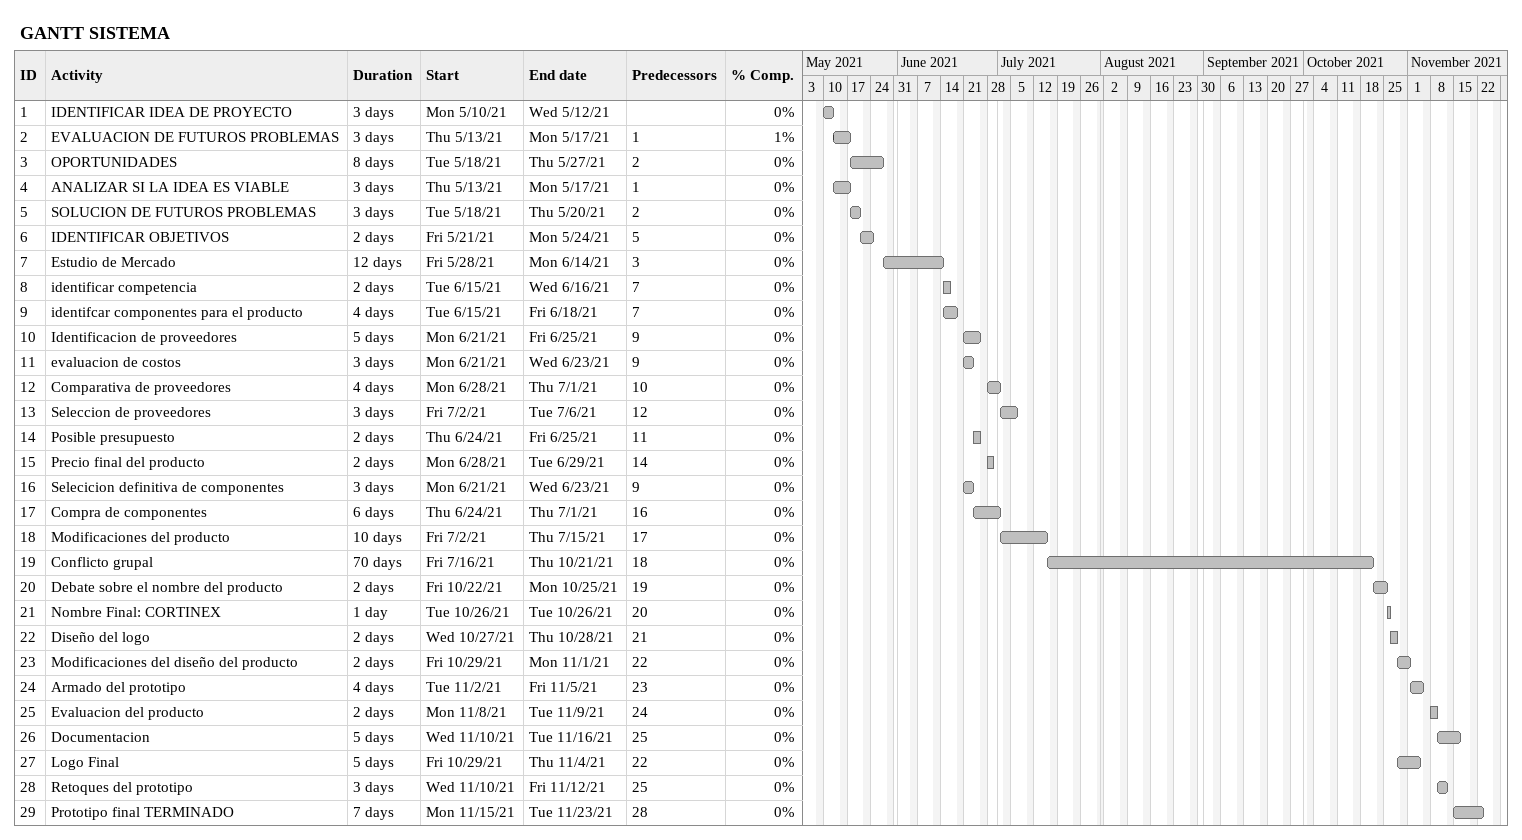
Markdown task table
GANTT SISTEMA

| ID | Task | Duration | Start | Finish | Predecessors | % complete |
|---|---|---|---|---|---|---|
| 1 | IDENTIFICAR IDEA DE PROYECTO | 3d | 2021-05-10 | 2021-05-12 |  | 0 |
| 2 | EVALUACION DE FUTUROS PROBLEMAS | 3d | 2021-05-13 | 2021-05-17 | 1 | 1 |
| 3 | OPORTUNIDADES | 8d | 2021-05-18 | 2021-05-27 | 2 | 0 |
| 4 | ANALIZAR SI LA IDEA ES VIABLE | 3d | 2021-05-13 | 2021-05-17 | 1 | 0 |
| 5 | SOLUCION DE FUTUROS PROBLEMAS | 3d | 2021-05-18 | 2021-05-20 | 2 | 0 |
| 6 | IDENTIFICAR OBJETIVOS | 2d | 2021-05-21 | 2021-05-24 | 5 | 0 |
| 7 | Estudio de Mercado | 12d | 2021-05-28 | 2021-06-14 | 3 | 0 |
| 8 | identificar competencia | 2d | 2021-06-15 | 2021-06-16 | 7 | 0 |
| 9 | identifcar componentes para el producto | 4d | 2021-06-15 | 2021-06-18 | 7 | 0 |
| 10 | Identificacion de proveedores | 5d | 2021-06-21 | 2021-06-25 | 9 | 0 |
| 11 | evaluacion de costos | 3d | 2021-06-21 | 2021-06-23 | 9 | 0 |
| 12 | Comparativa de proveedores | 4d | 2021-06-28 | 2021-07-01 | 10 | 0 |
| 13 | Seleccion de proveedores | 3d | 2021-07-02 | 2021-07-06 | 12 | 0 |
| 14 | Posible presupuesto | 2d | 2021-06-24 | 2021-06-25 | 11 | 0 |
| 15 | Precio final del producto | 2d | 2021-06-28 | 2021-06-29 | 14 | 0 |
| 16 | Selecicion definitiva de componentes | 3d | 2021-06-21 | 2021-06-23 | 9 | 0 |
| 17 | Compra de componentes | 6d | 2021-06-24 | 2021-07-01 | 16 | 0 |
| 18 | Modificaciones del producto | 10d | 2021-07-02 | 2021-07-15 | 17 | 0 |
| 19 | Conflicto grupal | 70d | 2021-07-16 | 2021-10-21 | 18 | 0 |
| 20 | Debate sobre el nombre del producto | 2d | 2021-10-22 | 2021-10-25 | 19 | 0 |
| 21 | Nombre Final: CORTINEX | 1d | 2021-10-26 | 2021-10-26 | 20 | 0 |
| 22 | Diseño del logo | 2d | 2021-10-27 | 2021-10-28 | 21 | 0 |
| 23 | Modificaciones del diseño del producto | 2d | 2021-10-29 | 2021-11-01 | 22 | 0 |
| 24 | Armado del prototipo | 4d | 2021-11-02 | 2021-11-05 | 23 | 0 |
| 25 | Evaluacion del producto | 2d | 2021-11-08 | 2021-11-09 | 24 | 0 |
| 26 | Documentacion | 5d | 2021-11-10 | 2021-11-16 | 25 | 0 |
| 27 | Logo Final | 5d | 2021-10-29 | 2021-11-04 | 22 | 0 |
| 28 | Retoques del prototipo | 3d | 2021-11-10 | 2021-11-12 | 25 | 0 |
| 29 | Prototipo final TERMINADO | 7d | 2021-11-15 | 2021-11-23 | 28 | 0 |
